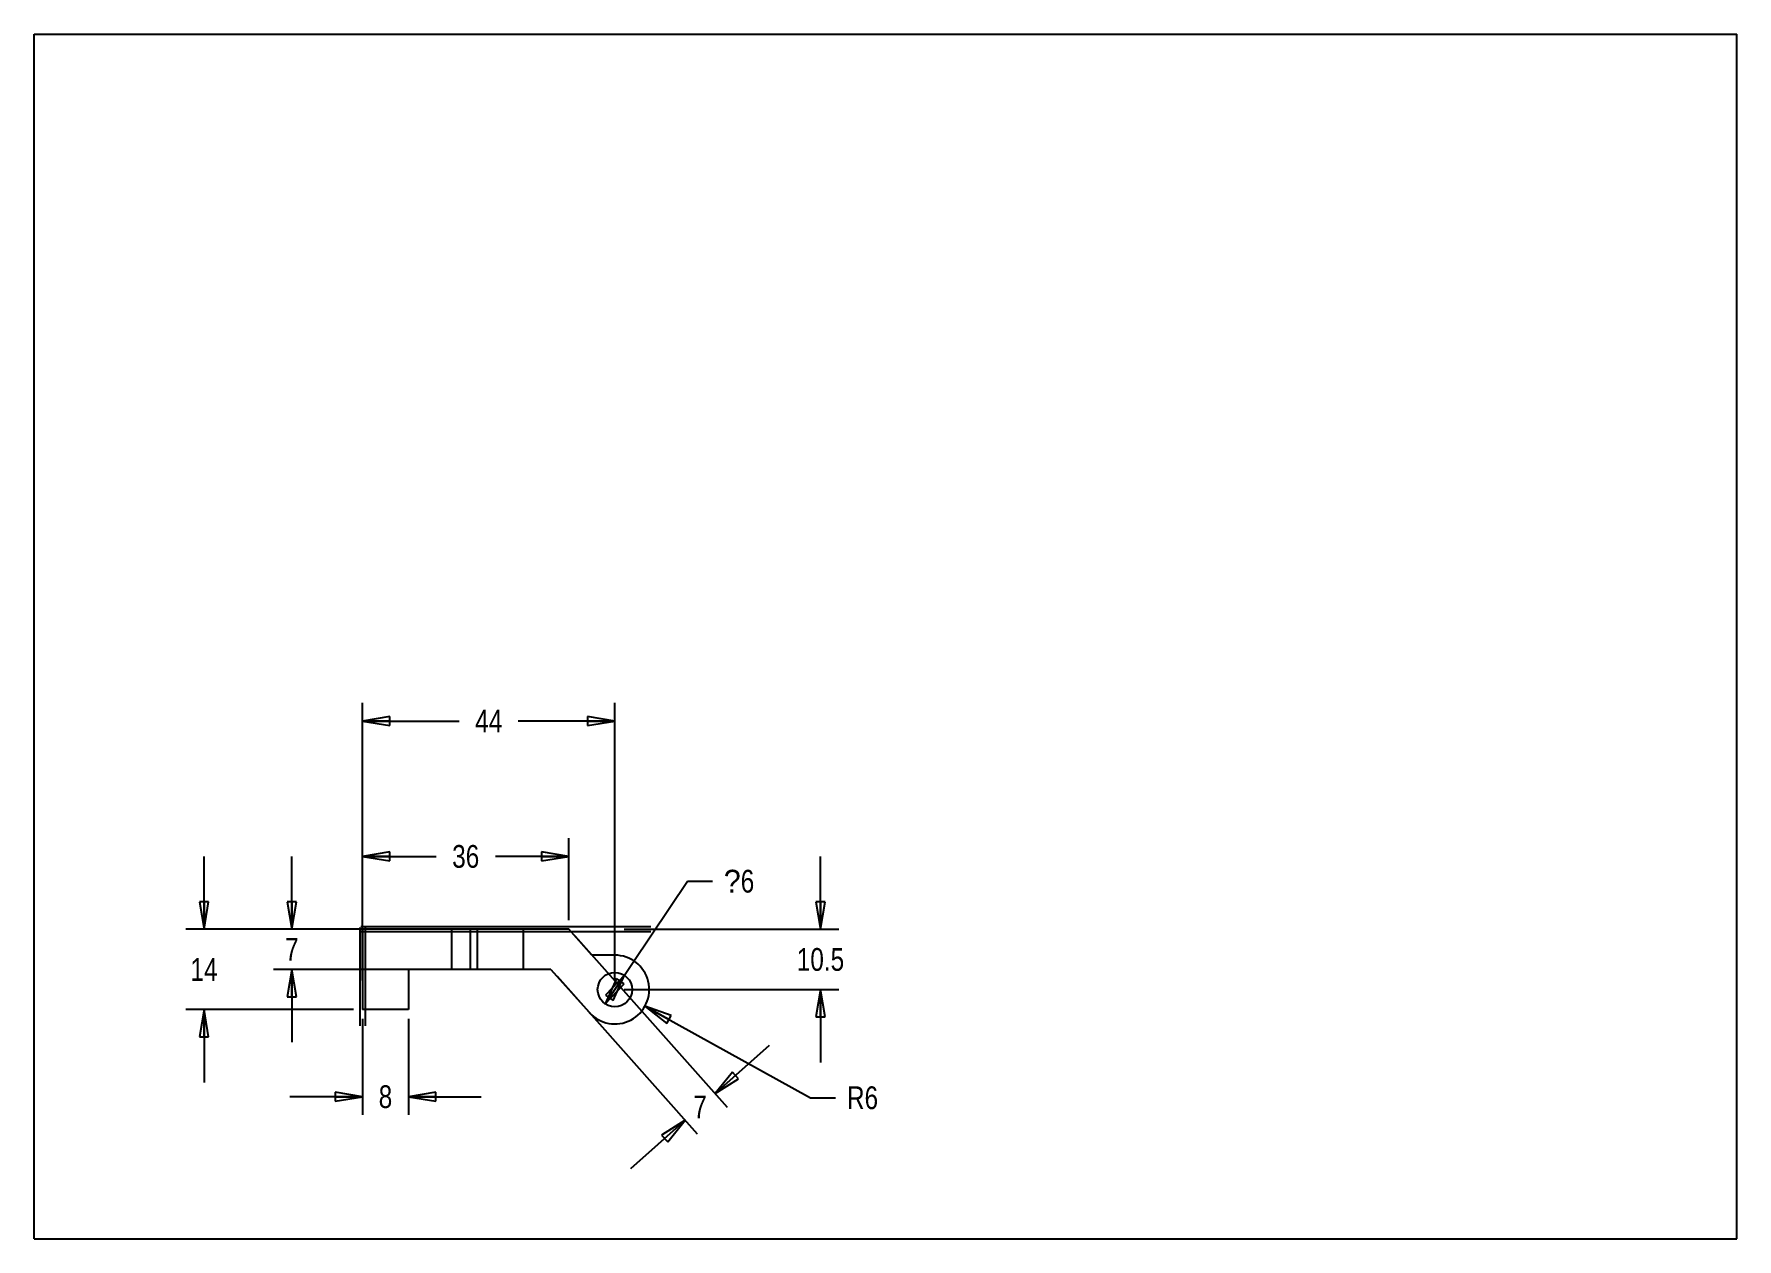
# Model space of a CAD drawing. Header units: inches. Extents: x 0 to 11.7, y 0 to 8.3.
import ezdxf

# ---------------------------------------------------------------- set-up
doc = ezdxf.new("R2010")
doc.units = ezdxf.units.IN
doc.header["$LTSCALE"] = 0.64311
doc.header["$MEASUREMENT"] = 0
doc.layers.get('0').update_dxf_attribs({"linetype": 'CONTINUOUS'})
doc.styles.get("Standard").update_dxf_attribs({"font": 'txt', "width": 0.8})
doc.styles.add('TEXTSTYLE_2', font='symbol_asme.ttf')
doc.dimstyles.new('DIMSTYLE_1', dxfattribs={"dimtxt": 0.15625, "dimasz": 0.1875, "dimexe": 0.125, "dimexo": 0.0625, "dimgap": 0.09, "dimtad": 0, "dimtih": 1, "dimtoh": 1, "dimzin": 4, "dimdsep": 46, "dimtxsty": 'STANDARD', "dimblk": 'CLOSED', "dimblk1": 'CLOSED', "dimblk2": 'CLOSED', "dimcen": 0.09, "dimazin": 1, "dimtfac": 1, "dimtmove": 0, "dimatfit": 2, "dimldrblk": 'CLOSED', "dimfxl": 1, "dimtolj": 1, "dimtzin": 4, "dimarcsym": 0})
doc.dimstyles.new('DIMSTYLE_2', dxfattribs={"dimtxt": 0.15625, "dimasz": 0.1875, "dimexe": 0.125, "dimexo": 0.0625, "dimgap": 0.078125, "dimtad": 0, "dimtih": 1, "dimtoh": 1, "dimzin": 4, "dimdsep": 46, "dimtxsty": 'STANDARD', "dimblk": 'CLOSED', "dimblk1": 'CLOSED', "dimblk2": 'CLOSED', "dimcen": 0.09, "dimazin": 1, "dimtfac": 1, "dimtofl": 0, "dimtmove": 0, "dimatfit": 3, "dimldrblk": 'CLOSED', "dimfxl": 1, "dimtolj": 1, "dimtzin": 4, "dimarcsym": 0})
doc.dimstyles.new('DIMSTYLE_3', dxfattribs={"dimtxt": 0.15625, "dimasz": 0.1875, "dimexe": 0.125, "dimexo": 0.0625, "dimgap": 0.09, "dimtad": 0, "dimtih": 1, "dimtoh": 1, "dimzin": 4, "dimdsep": 46, "dimtxsty": 'STANDARD', "dimblk": 'CLOSED', "dimblk1": 'CLOSED', "dimblk2": 'CLOSED', "dimcen": 0.09, "dimazin": 1, "dimtfac": 1, "dimtofl": 0, "dimtmove": 0, "dimatfit": 3, "dimldrblk": 'CLOSED', "dimfxl": 1, "dimtolj": 1, "dimtzin": 4, "dimarcsym": 0})

# ---------------------------------------------------------------- blocks, each defined once
blk = doc.blocks.new('_CLOSED')
at = {"color": 0, "linetype": 'BYBLOCK'}
for p, q in [((0, 0), (-1, 0.167)), ((-1, 0.167), (-1, -0.167)), ((-1, -0.167), (0, 0)), ((-1, 0), (0, 0))]:
    blk.add_line(p, q, dxfattribs=at)
blk = doc.blocks.new('*D0')
at = {"color": 2, "linetype": 'CONTINUOUS'}
for p, q in [((3.988, 1.711), (4.486, 2.455)), ((4.486, 2.455), (4.658, 2.455)), ((4.054, 1.81), (3.988, 1.711)), ((3.922, 1.613), (3.988, 1.711))]:
    blk.add_line(p, q, dxfattribs=at)
at = {"color": 2, "linetype": 'CONTINUOUS', "xscale": 0.1875, "yscale": 0.1875, "zscale": 0.1875}
for p, rotation in [((3.922, 1.613), 236.1656495243), ((4.054, 1.81), 56.1656495243)]:
    blk.add_blockref('_CLOSED', p, dxfattribs=dict(at, rotation=rotation))
at = {"color": 2, "linetype": 'CONTINUOUS', "insert": (4.736, 2.533), "char_height": 0.15625, "width": 0.30929, "attachment_point": 1, "line_spacing_factor": 0.9, "style": 'TEXTSTYLE_2'}
blk.add_mtext('?\\ftxt;{\\W0.8;6}', dxfattribs=at)
blk = doc.blocks.new('*D1')
at = {"color": 2, "linetype": 'CONTINUOUS'}
for p, q in [((5.4, 2.125), (5.4, 2.625)), ((4.051, 2.125), (5.525, 2.125)), ((4.051, 1.711), (5.525, 1.711)), ((5.4, 1.711), (5.4, 1.211))]:
    blk.add_line(p, q, dxfattribs=at)
at = {"color": 2, "linetype": 'CONTINUOUS', "xscale": 0.1875, "yscale": 0.1875, "zscale": 0.1875}
for p, rotation in [((5.4, 2.125), 270), ((5.4, 1.711), 90)]:
    blk.add_blockref('_CLOSED', p, dxfattribs=dict(at, rotation=rotation))
at = {"color": 2, "linetype": 'CONTINUOUS', "insert": (5.4, 1.996), "char_height": 0.1562, "width": 0.5, "attachment_point": 2, "line_spacing_factor": 0.9}
blk.add_mtext('10.5', dxfattribs=at)
blk = doc.blocks.new('*D2')
at = {"color": 2, "linetype": 'CONTINUOUS'}
for p, q in [((2.256, 1.774), (2.256, 3.679)), ((3.988, 1.774), (3.988, 3.679)), ((2.256, 3.554), (2.919, 3.554)), ((3.988, 3.554), (3.325, 3.554))]:
    blk.add_line(p, q, dxfattribs=at)
at = {"color": 2, "linetype": 'CONTINUOUS', "xscale": 0.1875, "yscale": 0.1875, "zscale": 0.1875, "rotation": 180}
blk.add_blockref('_CLOSED', (2.256, 3.554), dxfattribs=at)
at = {"color": 2, "linetype": 'CONTINUOUS', "xscale": 0.1875, "yscale": 0.1875, "zscale": 0.1875}
blk.add_blockref('_CLOSED', (3.988, 3.554), dxfattribs=at)
at = {"color": 2, "linetype": 'CONTINUOUS', "insert": (3.122, 3.632), "char_height": 0.1562, "width": 0.25, "attachment_point": 2, "line_spacing_factor": 0.9}
blk.add_mtext('44', dxfattribs=at)
blk = doc.blocks.new('*D3')
at = {"color": 2, "linetype": 'CONTINUOUS'}
for p, q in [((1.77, 2.125), (1.77, 2.625)), ((2.508, 2.125), (1.645, 2.125)), ((2.508, 1.849), (1.645, 1.849)), ((1.77, 1.849), (1.77, 1.349))]:
    blk.add_line(p, q, dxfattribs=at)
at = {"color": 2, "linetype": 'CONTINUOUS', "xscale": 0.1875, "yscale": 0.1875, "zscale": 0.1875}
for p, rotation in [((1.77, 2.125), 270), ((1.77, 1.849), 90)]:
    blk.add_blockref('_CLOSED', p, dxfattribs=dict(at, rotation=rotation))
at = {"color": 2, "linetype": 'CONTINUOUS', "insert": (1.77, 2.065), "char_height": 0.156, "width": 0.125, "attachment_point": 2, "line_spacing_factor": 0.9}
blk.add_mtext('7', dxfattribs=at)
blk = doc.blocks.new('*D4')
at = {"color": 2, "linetype": 'CONTINUOUS'}
for p, q in [((2.256, 2.187), (2.256, 2.75)), ((3.673, 2.187), (3.673, 2.75)), ((2.256, 2.625), (2.761, 2.625)), ((3.673, 2.625), (3.168, 2.625))]:
    blk.add_line(p, q, dxfattribs=at)
at = {"color": 2, "linetype": 'CONTINUOUS', "xscale": 0.1875, "yscale": 0.1875, "zscale": 0.1875, "rotation": 180}
blk.add_blockref('_CLOSED', (2.256, 2.625), dxfattribs=at)
at = {"color": 2, "linetype": 'CONTINUOUS', "xscale": 0.1875, "yscale": 0.1875, "zscale": 0.1875}
blk.add_blockref('_CLOSED', (3.673, 2.625), dxfattribs=at)
at = {"color": 2, "linetype": 'CONTINUOUS', "insert": (2.964, 2.703), "char_height": 0.1562, "width": 0.25, "attachment_point": 2, "line_spacing_factor": 0.9}
blk.add_mtext('36', dxfattribs=at)
blk = doc.blocks.new('*D5')
at = {"color": 2, "linetype": 'CONTINUOUS'}
for p, q in [((3.715, 2.078), (4.759, 0.904)), ((3.591, 1.803), (4.553, 0.721)), ((4.676, 0.997), (5.049, 1.33)), ((4.47, 0.814), (4.096, 0.482))]:
    blk.add_line(p, q, dxfattribs=at)
at = {"color": 2, "linetype": 'CONTINUOUS', "xscale": 0.1875, "yscale": 0.1875, "zscale": 0.1875}
for p, rotation in [((4.676, 0.997), 221.6485754092), ((4.47, 0.814), 41.6485754092)]:
    blk.add_blockref('_CLOSED', p, dxfattribs=dict(at, rotation=rotation))
at = {"color": 2, "linetype": 'CONTINUOUS', "insert": (4.573, 0.984), "char_height": 0.156, "width": 0.125, "attachment_point": 2, "line_spacing_factor": 0.9}
blk.add_mtext('7', dxfattribs=at)
blk = doc.blocks.new('*D6')
at = {"color": 2, "linetype": 'CONTINUOUS'}
for p, q in [((2.256, 1.511), (2.256, 0.851)), ((2.571, 1.511), (2.571, 0.851)), ((2.256, 0.976), (1.756, 0.976)), ((2.571, 0.976), (3.071, 0.976))]:
    blk.add_line(p, q, dxfattribs=at)
at = {"color": 2, "linetype": 'CONTINUOUS', "xscale": 0.1875, "yscale": 0.1875, "zscale": 0.1875}
blk.add_blockref('_CLOSED', (2.256, 0.976), dxfattribs=at)
at = {"color": 2, "linetype": 'CONTINUOUS', "xscale": 0.1875, "yscale": 0.1875, "zscale": 0.1875, "rotation": 180}
blk.add_blockref('_CLOSED', (2.571, 0.976), dxfattribs=at)
at = {"color": 2, "linetype": 'CONTINUOUS', "insert": (2.413, 1.054), "char_height": 0.156, "width": 0.125, "attachment_point": 2, "line_spacing_factor": 0.9}
blk.add_mtext('8', dxfattribs=at)
blk = doc.blocks.new('*D7')
at = {"color": 2, "linetype": 'CONTINUOUS'}
for p, q in [((1.167, 2.125), (1.167, 2.625)), ((2.193, 2.125), (1.042, 2.125)), ((2.193, 1.574), (1.042, 1.574)), ((1.167, 1.574), (1.167, 1.074))]:
    blk.add_line(p, q, dxfattribs=at)
at = {"color": 2, "linetype": 'CONTINUOUS', "xscale": 0.1875, "yscale": 0.1875, "zscale": 0.1875}
for p, rotation in [((1.167, 2.125), 270), ((1.167, 1.574), 90)]:
    blk.add_blockref('_CLOSED', p, dxfattribs=dict(at, rotation=rotation))
at = {"color": 2, "linetype": 'CONTINUOUS', "insert": (1.167, 1.927), "char_height": 0.1562, "width": 0.25, "attachment_point": 2, "line_spacing_factor": 0.9}
blk.add_mtext('14', dxfattribs=at)
blk = doc.blocks.new('*D8')
at = {"color": 2, "linetype": 'CONTINUOUS'}
for p, q in [((4.195, 1.597), (5.332, 0.969)), ((5.332, 0.969), (5.504, 0.969))]:
    blk.add_line(p, q, dxfattribs=at)
at = {"color": 2, "linetype": 'CONTINUOUS', "xscale": 0.1875, "yscale": 0.1875, "zscale": 0.1875, "rotation": 151.0807515152}
blk.add_blockref('_CLOSED', (4.195, 1.597), dxfattribs=at)
at = {"color": 2, "linetype": 'CONTINUOUS', "insert": (5.582, 1.047), "char_height": 0.1562, "width": 0.25, "attachment_point": 1, "line_spacing_factor": 0.9}
blk.add_mtext('R6', dxfattribs=at)

msp = doc.modelspace()

# ---------------------------------------------------------------- linework, layer by layer
at = {"color": 7, "linetype": 'CONTINUOUS'}
for p, q in [((0, 0), (0, 8.268)), ((0, 8.268), (11.693, 8.268)), ((11.693, 0), (11.693, 8.268)), ((4.236, 2.142), (2.244, 2.142)), ((2.256, 2.125), (2.256, 1.574)), ((3.673, 2.125), (2.256, 2.125)), ((2.273, 2.137), (2.273, 1.463)), ((2.866, 2.125), (2.866, 1.849)), ((2.994, 2.125), (2.994, 1.849)), ((3.043, 2.125), (3.043, 1.849)), ((3.358, 2.125), (3.358, 1.849)), ((3.831, 1.948), (3.673, 2.125)), ((3.988, 1.948), (3.831, 1.948)), ((3.549, 1.849), (2.256, 1.849)), ((2.571, 1.849), (2.571, 1.574)), ((3.549, 1.849), (3.811, 1.555)), ((2.571, 1.574), (2.256, 1.574)), ((0, 0), (11.693, 0))]:
    msp.add_line(p, q, dxfattribs=at)
at = {"color": 9, "linetype": 'CONTINUOUS'}
for p, q in [((2.238, 2.137), (2.238, 1.463)), ((4.236, 2.107), (2.244, 2.107))]:
    msp.add_line(p, q, dxfattribs=at)
at = {"color": 7, "linetype": 'CONTINUOUS'}
msp.add_circle((3.988, 1.711), 0.118, dxfattribs=at)
msp.add_arc((3.988, 1.711), 0.236, 221.6486, 90, dxfattribs=at)

# ---------------------------------------------------------------- dimensions: what is measured, and where the dimension line sits
at = {"color": 2, "linetype": 'CONTINUOUS'}
dim = msp.add_linear_dim(base=(3.988, 3.554), p1=(2.256, 1.711), p2=(3.988, 1.711), dimstyle='DIMSTYLE_2', dxfattribs=at)
dim.commit()
dim.dimension.update_dxf_attribs({"geometry": '*D2', "text_midpoint": (3.126, 3.554), "dimtype": 160})
for base, p1, p2, angle, picture, middle in [((2.256, 2.625), (3.673, 2.125), (2.256, 2.125), 180, '*D4', (2.964, 2.625)), ((1.167, 2.125), (2.256, 1.574), (2.256, 2.125), 90, '*D7', (1.187, 1.849)), ((1.77, 1.849), (2.571, 2.125), (2.571, 1.849), 270, '*D3', (1.77, 1.987)), ((5.4, 1.711), (3.988, 2.125), (3.988, 1.711), 270, '*D1', (5.42, 1.918)), ((4.47, 0.814), (3.673, 2.125), (3.549, 1.849), 221.6486, '*D5', (4.573, 0.906)), ((2.25572, 0.97573), (2.57068, 1.5737), (2.25572, 1.5737), 180, '*D6', (2.4132, 0.97573))]:
    dim = msp.add_linear_dim(base=base, p1=p1, p2=p2, angle=angle, dimstyle='DIMSTYLE_2', dxfattribs=at)
    dim.commit()
    dim.dimension.update_dxf_attribs({"geometry": picture, "text_midpoint": middle, "dimtype": 160})
dim = msp.add_diameter_dim_2p(p1=(4.054, 1.81), p2=(3.922, 1.613), text='{\\fSymbol_ASME;\\W1.0;?}<>', dimstyle='DIMSTYLE_1', override={"dimpost": '<>'}, dxfattribs=at)
dim.commit()
dim.dimension.update_dxf_attribs({"geometry": '*D0', "text_midpoint": (4.891, 2.455), "dimtype": 163})
dim = msp.add_radius_dim(center=(3.988, 1.711), mpoint=(4.195, 1.597), text='R<>', dimstyle='DIMSTYLE_3', override={"dimpost": '<>'}, dxfattribs=at)
dim.commit()
dim.dimension.update_dxf_attribs({"geometry": '*D8', "text_midpoint": (5.707, 0.969), "dimtype": 164})

doc.saveas('drawing.dxf')
